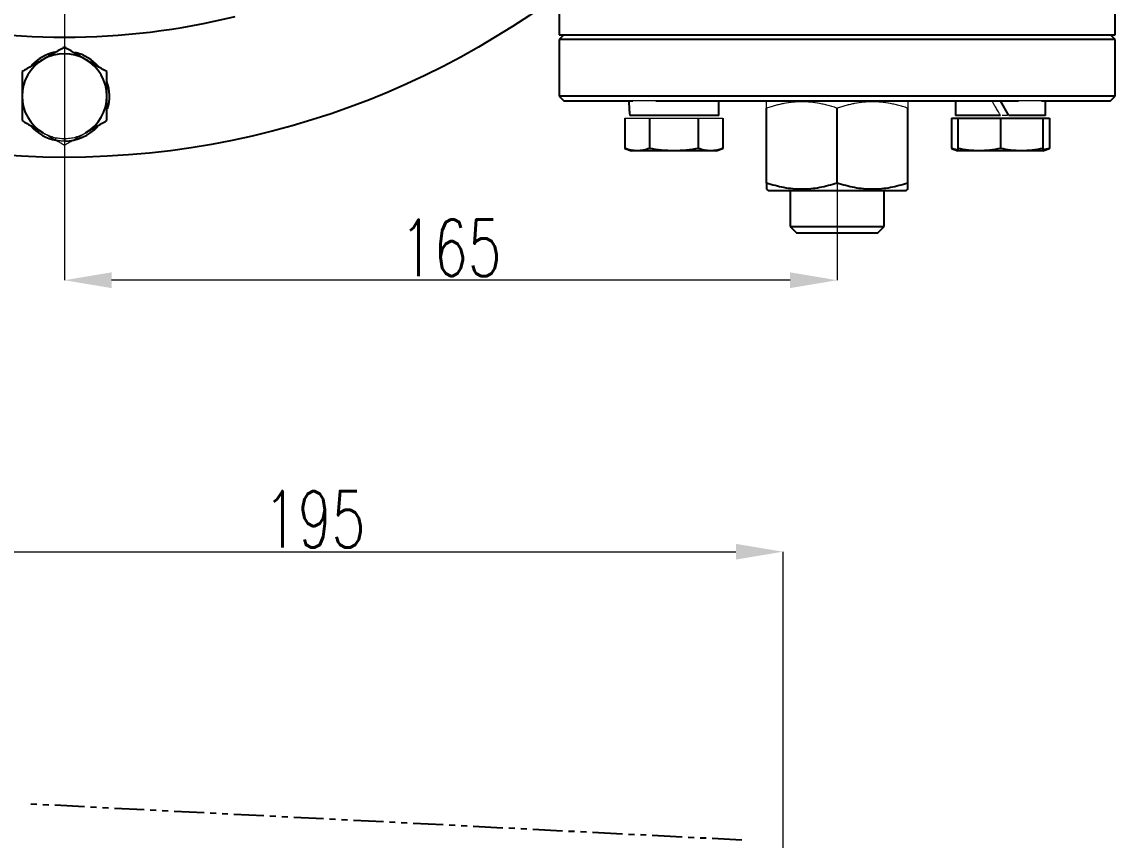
# Model space of a CAD drawing. Header units: millimetres. Extents: x 2104 to 4053, y 855 to 2233.
# Drawn here: x 3288 to 3520, y 1276.5 to 1450.2 of the extents above; entities that cross this region are included whole.
import ezdxf

# ---------------------------------------------------------------- set-up
doc = ezdxf.new("R2010")
doc.units = ezdxf.units.MM
doc.linetypes.add('PHANTOM', pattern=[12.7, 6.35, -1.27, 1.27, -1.27, 1.27, -1.27])
doc.layers.add('AM_5', color=3, linetype='Continuous', lineweight=25)
doc.styles.add('SLDTEXTSTYLE1', font='txt.shx', dxfattribs={"width": 0.7, "bigfont": 'gbcbig.shx'})
doc.dimstyles.new('SLDDIMSTYLE12$0', dxfattribs={"dimtxt": 12, "dimasz": 10, "dimexe": 0, "dimexo": 0.0625, "dimgap": 0.875, "dimtad": 1, "dimdec": 1, "dimlfac": 1.8, "dimrnd": 1e-09, "dimzin": 12, "dimdsep": 46, "dimtxsty": 'SLDTEXTSTYLE1', "dimcen": 0.09, "dimdle": 8.16, "dimclrd": 3, "dimclre": 3, "dimadec": 0, "dimazin": 3, "dimtfac": 1, "dimtdec": 1, "dimtofl": 0, "dimtmove": 0, "dimatfit": 3, "dimfxl": 0, "dimfrac": 2, "dimtolj": 1, "dimlwd": 5, "dimlwe": 5, "dimarcsym": 0})

# ---------------------------------------------------------------- blocks, each defined once
blk = doc.blocks.new('*D65')
at = {"layer": 'AM_5', "color": 3, "lineweight": 5, "transparency": 16777216}
blk.add_line((3268.54, 1221.61), (3268.54, 1337.75), dxfattribs=at)
at = {"layer": 'AM_5', "color": 3, "linetype": 'Continuous', "lineweight": 5, "transparency": 16777216}
for p, q in [((3278.54, 1337.75), (3439.53, 1337.75)), ((3449.53, 1224.11), (3449.53, 1337.75))]:
    blk.add_line(p, q, dxfattribs=at)
at = {"layer": 'AM_5', "color": 3, "transparency": 16777216}
for points in [[(3278.54, 1339.41), (3278.54, 1336.08), (3268.54, 1337.75)], [(3439.53, 1339.41), (3439.53, 1336.08), (3449.53, 1337.75)]]:
    blk.add_solid(points, dxfattribs=at)
at = {"layer": 'Defpoints', "color": 0, "transparency": 16777216}
for p in [(3449.53, 1337.75), (3449.53, 1224.05), (3268.54, 1221.54)]:
    blk.add_point(p, dxfattribs=at)
at = {"layer": 'AM_5', "color": 0, "transparency": 16777216, "insert": (3350.1, 1344.62), "char_height": 12, "attachment_point": 5, "style": 'SLDTEXTSTYLE1'}
blk.add_mtext('\\A1;195', dxfattribs=at)
blk = doc.blocks.new('*D52')
at = {"layer": 'AM_5', "color": 3, "linetype": 'Continuous', "lineweight": 5, "transparency": 16777216}
for p, q in [((3297.01, 1597.9), (3297.01, 1395.38)), ((3451.01, 1395.38), (3307.01, 1395.38))]:
    blk.add_line(p, q, dxfattribs=at)
at = {"layer": 'AM_5', "color": 3, "lineweight": 5, "transparency": 16777216}
blk.add_line((3461.01, 1415.95), (3461.01, 1395.38), dxfattribs=at)
at = {"layer": 'AM_5', "color": 3, "transparency": 16777216}
for points in [[(3307.01, 1397.05), (3307.01, 1393.71), (3297.01, 1395.38)], [(3451.01, 1397.05), (3451.01, 1393.71), (3461.01, 1395.38)]]:
    blk.add_solid(points, dxfattribs=at)
at = {"layer": 'Defpoints', "color": 0, "transparency": 16777216}
for p in [(3297.01, 1597.96), (3461.01, 1416.01), (3297.01, 1395.38)]:
    blk.add_point(p, dxfattribs=at)
at = {"layer": 'AM_5', "color": 0, "transparency": 16777216, "insert": (3379.01, 1402.25), "char_height": 12, "attachment_point": 5, "style": 'SLDTEXTSTYLE1'}
blk.add_mtext('\\A1;165', dxfattribs=at)

msp = doc.modelspace()

# ---------------------------------------------------------------- linework, layer by layer
at = {"color": 7, "linetype": 'Continuous', "lineweight": 25}
for p, q in [((3520.007, 1447.458), (3520.007, 1748.458)), ((3402.007, 1456.088), (3402.007, 1447.458)), ((3403.007, 1447.458), (3402.007, 1446.458)), ((3402.007, 1447.458), (3461.007, 1447.458)), ((3402.007, 1446.458), (3402.007, 1434.458)), ((3461.007, 1446.458), (3402.007, 1446.458)), ((3461.007, 1447.458), (3520.007, 1447.458)), ((3520.007, 1446.458), (3461.007, 1446.458)), ((3520.007, 1446.458), (3519.007, 1447.458)), ((3520.007, 1434.458), (3520.007, 1446.458)), ((3402.007, 1434.458), (3403.007, 1433.458)), ((3520.007, 1434.458), (3402.007, 1434.458)), ((3519.007, 1433.458), (3520.007, 1434.458)), ((3403.007, 1433.458), (3417.613, 1433.458)), ((3422.525, 1433.458), (3499.49, 1433.458)), ((3435.909, 1430.358), (3435.909, 1433.458)), ((3446.007, 1416.014), (3446.007, 1431.902)), ((3451.007, 1433.458), (3451.007, 1433.004)), ((3461.007, 1416.014), (3461.007, 1431.902)), ((3471.007, 1433.003), (3471.007, 1433.458)), ((3476.007, 1416.014), (3476.007, 1431.902)), ((3486.106, 1433.458), (3486.106, 1430.358)), ((3497.446, 1430.358), (3495.656, 1433.458)), ((3504.402, 1433.458), (3519.007, 1433.458)), ((3505.206, 1430.358), (3505.206, 1433.458)), ((3415.967, 1429.758), (3415.967, 1423.365)), ((3435.909, 1430.358), (3416.978, 1430.358)), ((3421.163, 1429.758), (3421.163, 1423.365)), ((3431.555, 1423.365), (3431.555, 1429.758)), ((3436.752, 1429.758), (3436.752, 1423.365)), ((3485.263, 1429.758), (3486.656, 1429.758)), ((3485.263, 1429.758), (3485.263, 1423.365)), ((3495.656, 1430.358), (3486.106, 1430.358)), ((3486.656, 1429.758), (3495.656, 1429.758)), ((3486.656, 1429.758), (3486.656, 1423.365)), ((3495.656, 1429.758), (3504.656, 1429.758)), ((3495.656, 1429.758), (3495.656, 1423.365)), ((3505.206, 1430.358), (3497.446, 1430.358)), ((3504.656, 1429.758), (3504.656, 1423.365)), ((3504.656, 1429.758), (3506.048, 1429.758)), ((3506.048, 1429.758), (3506.048, 1423.365)), ((3297.007, 1425.458), (3297.007, 1424.908)), ((3415.967, 1423.365), (3417.359, 1422.858)), ((3418.565, 1422.858), (3417.359, 1422.858)), ((3426.359, 1422.858), (3418.565, 1422.858)), ((3434.153, 1422.858), (3426.359, 1422.858)), ((3435.359, 1422.858), (3434.153, 1422.858)), ((3435.359, 1422.858), (3436.752, 1423.365)), ((3485.263, 1423.365), (3486.656, 1422.858)), ((3491.156, 1422.858), (3486.656, 1422.858)), ((3500.156, 1422.858), (3491.156, 1422.858)), ((3504.656, 1422.858), (3500.156, 1422.858)), ((3504.656, 1422.858), (3506.048, 1423.365)), ((3506.048, 1423.365), (3504.656, 1423.093)), ((3446.007, 1414.675), (3446.382, 1414.458)), ((3446.382, 1414.458), (3475.632, 1414.458)), ((3451.007, 1414.458), (3451.007, 1406.811)), ((3471.007, 1406.811), (3471.007, 1414.458)), ((3475.632, 1414.458), (3476.007, 1414.675)), ((3451.007, 1406.811), (3452.36, 1405.458)), ((3451.007, 1406.811), (3461.007, 1406.811)), ((3461.007, 1406.811), (3471.007, 1406.811)), ((3469.654, 1405.458), (3471.007, 1406.811)), ((3452.36, 1405.458), (3469.654, 1405.458))]:
    msp.add_line(p, q, dxfattribs=at)
at = {"color": 144, "linetype": 'Continuous', "lineweight": 18}
for p, q in [((3422.525, 1433.458), (3417.613, 1433.458)), ((3504.402, 1433.458), (3499.49, 1433.458)), ((3415.967, 1429.758), (3421.163, 1429.758)), ((3421.163, 1429.758), (3431.555, 1429.758)), ((3431.555, 1429.758), (3436.752, 1429.758)), ((3295.218, 1425.077), (3295.218, 1425.698))]:
    msp.add_line(p, q, dxfattribs=at)
at = {"color": 7, "linetype": 'PHANTOM', "lineweight": 25}
msp.add_line((3440.801, 1276.525), (3289.533, 1284.192), dxfattribs=at)
at = {"color": 7, "linetype": 'Continuous', "lineweight": 25}
msp.add_circle((3297.007, 1597.958), 176.5, dxfattribs=at)
for centre, radius, start, end in [((3297.007, 1597.958), 151, 256.10722, 283.89278), ((3297.007, 1434.458), 9.55, 102.65879, 136.76773), ((3297.007, 1434.458), 9, 60, 120), ((3297.007, 1434.458), 9.55, 40.9144, 76.31319), ((3297.007, 1434.458), 9, 120, 180), ((3297.007, 1434.458), 9, 0, 60), ((3297.007, 1434.458), 9.55, 343.41073, 19.16194), ((3297.007, 1434.458), 9, 180, 240), ((3297.007, 1434.458), 9, 300, 0), ((3297.007, 1434.458), 9.55, 222.8059, 259.1982), ((3297.007, 1434.458), 9.55, 270, 317.78984)]:
    msp.add_arc(centre, radius, start, end, dxfattribs=at)
msp.add_ellipse((3426.359, 1433.458), major_axis=(0, 16.541), ratio=0.5773503, start_param=1.5707963, end_param=1.7593233, dxfattribs=at)
for points, knots in [([(3297.007, 1444.85), (3296.264, 1444.421), (3295.517, 1443.99), (3294.018, 1443.124), (3293.265, 1442.69), (3292.507, 1442.252)], [0, 0, 0, 0, 0.5, 0.5, 1, 1, 1, 1]), ([(3301.507, 1442.252), (3300.75, 1442.69), (3299.997, 1443.124), (3298.498, 1443.99), (3297.751, 1444.421), (3297.007, 1444.85)], [0, 0, 0, 0, 0.5, 0.5, 1, 1, 1, 1]), ([(3292.507, 1442.252), (3291.75, 1441.815), (3290.997, 1441.38), (3289.498, 1440.515), (3288.751, 1440.084), (3288.007, 1439.654)], [0, 0, 0, 0, 0.5, 0.5, 1, 1, 1, 1]), ([(3306.007, 1439.654), (3305.264, 1440.084), (3304.517, 1440.515), (3303.018, 1441.38), (3302.265, 1441.815), (3301.507, 1442.252)], [0, 0, 0, 0, 0.5, 0.5, 1, 1, 1, 1]), ([(3288.007, 1439.654), (3288.007, 1438.795), (3288.007, 1437.934), (3288.007, 1436.202), (3288.007, 1435.332), (3288.007, 1434.458)], [0, 0, 0, 0, 0.5, 0.5, 1, 1, 1, 1]), ([(3306.007, 1434.458), (3306.007, 1435.332), (3306.007, 1436.202), (3306.007, 1437.934), (3306.007, 1438.795), (3306.007, 1439.654)], [0, 0, 0, 0, 0.5, 0.5, 1, 1, 1, 1]), ([(3288.007, 1434.458), (3288.007, 1433.584), (3288.007, 1432.714), (3288.007, 1430.983), (3288.007, 1430.121), (3288.007, 1429.262)], [0, 0, 0, 0, 0.5, 0.5, 1, 1, 1, 1]), ([(3306.007, 1429.262), (3306.007, 1430.121), (3306.007, 1430.983), (3306.007, 1432.714), (3306.007, 1433.584), (3306.007, 1434.458)], [0, 0, 0, 0, 0.5, 0.5, 1, 1, 1, 1]), ([(3288.007, 1429.262), (3288.751, 1428.833), (3289.498, 1428.402), (3290.997, 1427.536), (3291.75, 1427.101), (3292.507, 1426.664)], [0, 0, 0, 0, 0.5, 0.5, 1, 1, 1, 1]), ([(3301.507, 1426.664), (3302.265, 1427.101), (3303.018, 1427.536), (3304.517, 1428.402), (3305.264, 1428.833), (3306.007, 1429.262)], [0, 0, 0, 0, 0.5, 0.5, 1, 1, 1, 1]), ([(3418.565, 1422.858), (3418.128, 1422.858), (3417.693, 1422.905), (3416.827, 1423.081), (3416.396, 1423.209), (3415.967, 1423.365)], [0, 0, 0, 0, 0.5, 0.5, 1, 1, 1, 1]), ([(3421.163, 1423.365), (3420.734, 1423.209), (3420.303, 1423.081), (3419.437, 1422.905), (3419.002, 1422.858), (3418.565, 1422.858)], [0, 0, 0, 0, 0.5, 0.5, 1, 1, 1, 1]), ([(3426.359, 1422.858), (3425.485, 1422.858), (3424.615, 1422.905), (3422.884, 1423.081), (3422.022, 1423.209), (3421.163, 1423.365)], [0, 0, 0, 0, 0.5, 0.5, 1, 1, 1, 1]), ([(3431.555, 1423.365), (3430.696, 1423.209), (3429.835, 1423.081), (3428.103, 1422.905), (3427.234, 1422.858), (3426.359, 1422.858)], [0, 0, 0, 0, 0.5, 0.5, 1, 1, 1, 1]), ([(3434.153, 1422.858), (3433.716, 1422.858), (3433.282, 1422.905), (3432.416, 1423.081), (3431.985, 1423.209), (3431.555, 1423.365)], [0, 0, 0, 0, 0.5, 0.5, 1, 1, 1, 1]), ([(3436.752, 1423.365), (3436.322, 1423.209), (3435.891, 1423.081), (3435.025, 1422.905), (3434.591, 1422.858), (3434.153, 1422.858)], [0, 0, 0, 0, 0.5, 0.5, 1, 1, 1, 1]), ([(3486.656, 1422.978), (3486.625, 1422.982), (3486.376, 1423.019), (3485.911, 1423.145), (3485.479, 1423.292), (3485.263, 1423.365)], [0, 0, 0, 0, 0.0665228, 0.532872, 1, 1, 1, 1]), ([(3491.156, 1422.858), (3490.399, 1422.858), (3489.645, 1422.905), (3488.146, 1423.081), (3487.4, 1423.209), (3486.656, 1423.365)], [0, 0, 0, 0, 0.5, 0.5, 1, 1, 1, 1]), ([(3486.656, 1423.365), (3486.656, 1423.209), (3486.656, 1423.081), (3486.656, 1422.905), (3486.656, 1422.858), (3486.656, 1422.858)], [0, 0, 0, 0, 0.5, 0.5, 1, 1, 1, 1]), ([(3495.656, 1423.365), (3494.912, 1423.209), (3494.165, 1423.081), (3492.666, 1422.905), (3491.913, 1422.858), (3491.156, 1422.858)], [0, 0, 0, 0, 0.5, 0.5, 1, 1, 1, 1]), ([(3500.156, 1422.858), (3499.399, 1422.858), (3498.645, 1422.905), (3497.146, 1423.081), (3496.4, 1423.209), (3495.656, 1423.365)], [0, 0, 0, 0, 0.5, 0.5, 1, 1, 1, 1]), ([(3504.656, 1423.365), (3503.912, 1423.209), (3503.165, 1423.081), (3501.666, 1422.905), (3500.913, 1422.858), (3500.156, 1422.858)], [0, 0, 0, 0, 0.5, 0.5, 1, 1, 1, 1]), ([(3504.656, 1422.858), (3504.656, 1422.858), (3504.656, 1422.905), (3504.656, 1423.081), (3504.656, 1423.209), (3504.656, 1423.365)], [0, 0, 0, 0, 0.5, 0.5, 1, 1, 1, 1]), ([(3461.007, 1416.014), (3459.783, 1415.606), (3458.549, 1415.27), (3456.057, 1414.804), (3454.797, 1414.676), (3452.884, 1414.674), (3452.244, 1414.706), (3450.976, 1414.828), (3450.347, 1414.918), (3448.47, 1415.268), (3447.234, 1415.606), (3446.007, 1416.014)], [0, 0, 0, 0, 0.25, 0.25, 0.5, 0.5, 0.625, 0.625, 0.75, 0.75, 1, 1, 1, 1]), ([(3446.007, 1416.014), (3446.007, 1415.612), (3446.007, 1414.852), (3446.007, 1414.764), (3446.007, 1414.722)], [0, 0, 0, 0, 0.52907858, 1, 1, 1, 1]), ([(3476.007, 1416.014), (3474.783, 1415.606), (3473.549, 1415.27), (3471.057, 1414.804), (3469.797, 1414.676), (3467.884, 1414.674), (3467.244, 1414.706), (3465.976, 1414.828), (3465.347, 1414.918), (3463.47, 1415.268), (3462.234, 1415.606), (3461.007, 1416.014)], [0, 0, 0, 0, 0.25, 0.25, 0.5, 0.5, 0.625, 0.625, 0.75, 0.75, 1, 1, 1, 1]), ([(3476.007, 1414.722), (3476.007, 1414.707), (3476.007, 1414.589), (3476.007, 1415.02), (3476.007, 1415.681), (3476.007, 1416.014)], [0, 0, 0, 0, 0.0696701, 0.530573, 1, 1, 1, 1])]:
    msp.add_open_spline(points, degree=3, knots=knots, dxfattribs=at)
at = {"color": 144, "linetype": 'Continuous', "lineweight": 18}
for points, knots in [([(3446.007, 1431.902), (3446.007, 1432.251), (3446.007, 1432.953), (3446.007, 1433.362), (3446.007, 1433.242), (3446.007, 1433.241)], [0, 0, 0, 0, 0.4978732, 0.9996439, 1, 1, 1, 1]), ([(3461.007, 1431.902), (3460.823, 1431.962), (3460.457, 1432.082), (3459.911, 1432.248), (3459.373, 1432.401), (3458.842, 1432.541), (3458.319, 1432.668), (3457.804, 1432.782), (3456.828, 1432.976), (3455.393, 1433.18), (3453.496, 1433.273), (3451.603, 1433.178), (3450.046, 1432.955), (3448.811, 1432.699), (3447.896, 1432.473), (3446.958, 1432.21), (3446.328, 1432.006), (3446.007, 1431.902)], [0, 0, 0, 0, 0.037778, 0.0748665, 0.1112748, 0.1470131, 0.182092, 0.2165225, 0.2503166, 0.3773034, 0.5009438, 0.6239216, 0.7503053, 0.8097064, 0.871084, 0.9344973, 1, 1, 1, 1]), ([(3476.007, 1431.902), (3475.823, 1431.962), (3475.457, 1432.082), (3474.911, 1432.248), (3474.373, 1432.401), (3473.842, 1432.541), (3473.319, 1432.668), (3472.804, 1432.782), (3471.828, 1432.976), (3470.393, 1433.18), (3468.496, 1433.273), (3466.603, 1433.178), (3465.046, 1432.955), (3463.811, 1432.699), (3462.896, 1432.473), (3461.958, 1432.21), (3461.328, 1432.006), (3461.007, 1431.902)], [0, 0, 0, 0, 0.037778, 0.0748665, 0.1112748, 0.1470131, 0.182092, 0.2165225, 0.2503166, 0.3773034, 0.5009438, 0.6239216, 0.7503053, 0.8097064, 0.871084, 0.9344973, 1, 1, 1, 1]), ([(3476.007, 1433.242), (3476.007, 1433.242), (3476.007, 1433.362), (3476.007, 1432.953), (3476.007, 1432.251), (3476.007, 1431.902)], [0, 0, 0, 0, 0.0002306, 0.5020643, 1, 1, 1, 1]), ([(3495.656, 1430.358), (3495.559, 1430.526), (3495.372, 1430.85), (3495.1, 1431.32), (3494.847, 1431.757), (3494.614, 1432.161), (3494.4, 1432.532), (3494.205, 1432.87), (3494.029, 1433.175), (3493.918, 1433.368), (3493.866, 1433.458)], [0, 0, 0, 0, 0.1620197, 0.3134623, 0.4543277, 0.5846161, 0.7043274, 0.8134617, 0.9120192, 1, 1, 1, 1]), ([(3497.096, 1430.358), (3497.087, 1430.358), (3496.754, 1430.358), (3496.375, 1430.358), (3496.006, 1430.358)], [0, 0, 0, 0, 0.0267602, 1, 1, 1, 1]), ([(3292.507, 1426.664), (3292.655, 1426.579), (3292.952, 1426.408), (3293.398, 1426.15), (3293.848, 1425.89), (3294.302, 1425.628), (3294.847, 1425.313), (3295.491, 1424.941), (3296.242, 1424.508), (3296.749, 1424.215), (3297.007, 1424.066)], [0, 0, 0, 0, 0.09779135, 0.19642855, 0.29595298, 0.39640496, 0.49782369, 0.65879106, 0.82614422, 1, 1, 1, 1]), ([(3292.507, 1426.664), (3292.592, 1426.616), (3292.76, 1426.521), (3293.018, 1426.389), (3293.279, 1426.265), (3293.544, 1426.15), (3293.812, 1426.043), (3294.084, 1425.945), (3294.359, 1425.855), (3294.928, 1425.69), (3295.809, 1425.511), (3297.007, 1425.432), (3298.206, 1425.511), (3299.181, 1425.709), (3299.932, 1425.94), (3300.473, 1426.145), (3301.001, 1426.384), (3301.338, 1426.57), (3301.507, 1426.664)], [0, 0, 0, 0, 0.0308228, 0.0615517, 0.0922184, 0.1228548, 0.1534928, 0.1841646, 0.2149018, 0.2457363, 0.3728489, 0.5000156, 0.6271282, 0.7542949, 0.815839, 0.8771341, 0.9384359, 1, 1, 1, 1]), ([(3297.007, 1424.908), (3296.911, 1424.909), (3296.723, 1424.911), (3296.452, 1424.923), (3296.199, 1424.941), (3295.966, 1424.964), (3295.752, 1424.99), (3295.557, 1425.018), (3295.381, 1425.047), (3295.27, 1425.068), (3295.218, 1425.077)], [0, 0, 0, 0, 0.1620197, 0.3134623, 0.4543277, 0.5846161, 0.7043274, 0.8134617, 0.9120192, 1, 1, 1, 1]), ([(3297.007, 1424.066), (3297.164, 1424.156), (3297.472, 1424.334), (3297.932, 1424.6), (3298.382, 1424.859), (3298.823, 1425.114), (3299.366, 1425.428), (3300.013, 1425.801), (3300.764, 1426.235), (3301.261, 1426.522), (3301.507, 1426.664)], [0, 0, 0, 0, 0.105065, 0.2077919, 0.3082044, 0.4063275, 0.5021883, 0.6706326, 0.8365076, 1, 1, 1, 1])]:
    msp.add_open_spline(points, degree=3, knots=knots, dxfattribs=at)

# ---------------------------------------------------------------- dimensions: what is measured, and where the dimension line sits
at = {"layer": 'AM_5'}
dim = msp.add_linear_dim(base=(3297.007, 1395.38), p1=(3461.007, 1416.014), p2=(3297.007, 1597.958), text='165', dimstyle='SLDDIMSTYLE12$0', override={"dimlfac": 1, "dimpost": ''}, dxfattribs=at)
dim.commit()
dim.dimension.update_dxf_attribs({"geometry": '*D52', "text_midpoint": (3379.007, 1402.255)})
dim = msp.add_linear_dim(base=(3449.527, 1337.748), p1=(3268.542, 1221.543), p2=(3449.527, 1224.052), text='195', dimstyle='SLDDIMSTYLE12$0', override={"dimlfac": 1}, dxfattribs=at)
dim.commit()
dim.dimension.update_dxf_attribs({"geometry": '*D65', "text_midpoint": (3350.1, 1337.748), "dimtype": 160})

doc.saveas('drawing.dxf')
